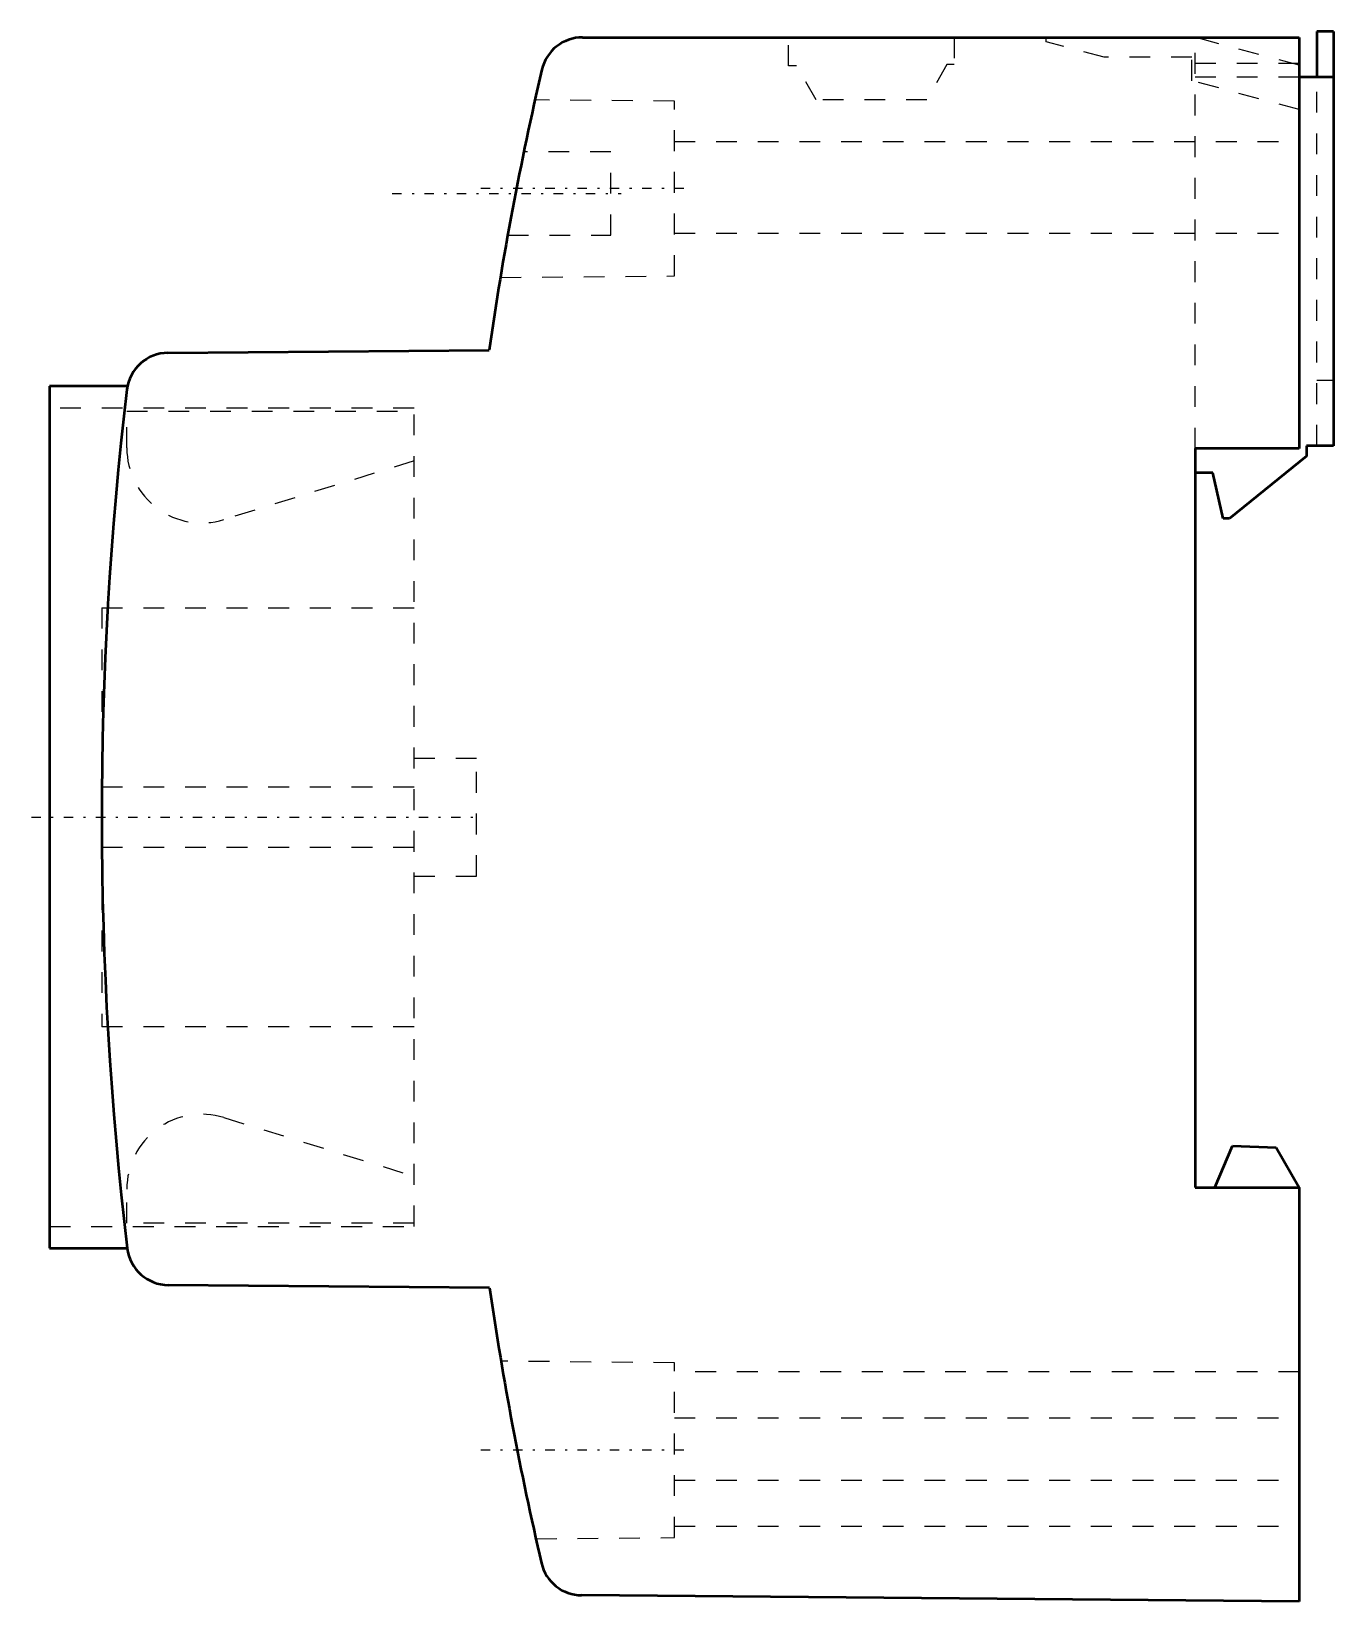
# Model space of a CAD drawing. Header units: millimetres. Extents: x -55.9 to 6.7, y -37.7 to 37.7.
import ezdxf

# ---------------------------------------------------------------- set-up
doc = ezdxf.new("R2010")
doc.units = ezdxf.units.MM
doc.linetypes.add('Center', pattern=[1.5, 0.45, -0.5, 0.05, -0.5])
doc.linetypes.add('Dashed', pattern=[2, 1, -1])
for name, color, linetype, lineweight in [('AM_0', 7, 'Continuous', 50), ('AM_7', 7, 'Center', 25), ('AM_9', 6, 'Dashed', 25)]:
    doc.layers.add(name, color=color, linetype=linetype, lineweight=lineweight)

msp = doc.modelspace()

# ---------------------------------------------------------------- linework, layer by layer
at = {"layer": 'AM_0'}
for p, q in [((5.85, 37.748), (5.85, 35.548)), ((6.65, 37.748), (5.85, 37.748)), ((6.65, 37.748), (6.65, 17.848)), ((-29.416, 37.461), (5, 37.461)), ((5, 37.461), (5, 17.711)), ((6.65, 35.548), (5, 35.548)), ((-49.321, 22.309), (-33.898, 22.444)), ((-51.267, 20.7), (-55, 20.7)), ((-55, 20.7), (-55, -20.7)), ((0, 17.711), (0, -17.789)), ((5, 17.711), (0, 17.711)), ((5.35, 17.348), (1.65, 14.348)), ((5.35, 17.848), (5.35, 17.348)), ((6.65, 17.848), (5.35, 17.848)), ((0.85, 16.548), (0, 16.548)), ((1.35, 14.348), (0.85, 16.548)), ((1.65, 14.348), (1.35, 14.348)), ((0.95, -17.789), (1.8, -15.789)), ((1.8, -15.789), (3.887, -15.862)), ((3.887, -15.862), (5, -17.789)), ((0, -17.789), (5, -17.789)), ((5, -17.789), (5, -37.673)), ((-55, -20.7), (-51.273, -20.7)), ((-33.875, -22.602), (-49.302, -22.468)), ((5, -37.673), (-29.454, -37.372))]:
    msp.add_line(p, q, dxfattribs=at)
for centre, radius, start, end in [((-29.416, 35.461), 2, 90, 166.86101), ((122.5, 0), 158, 166.86101, 171.83348), ((-49.304, 20.309), 2, 90.5, 173.25817), ((122.5, 0), 175, 173.25817, 186.79458), ((-49.285, -20.468), 2, 186.79458, 269.5), ((122.5, 0), 158, 188.22448, 193.10558), ((-29.437, -35.372), 2, 193.10558, 269.5)]:
    msp.add_arc(centre, radius, start, end, dxfattribs=at)
at = {"layer": 'AM_7'}
for p, q in [((-24.55, 30.2), (-34.45, 30.2)), ((-38.55, 29.96), (-27.55, 29.96)), ((-55.875, 0), (-34.35, 0)), ((-24.55, -30.4), (-34.45, -30.4))]:
    msp.add_line(p, q, dxfattribs=at)
at = {"layer": 'AM_9'}
for p, q in [((-19.525, 36.088), (-19.525, 37.461)), ((-11.575, 37.461), (-11.575, 36.157)), ((-7.15, 37.251), (-7.15, 37.461)), ((-4.37, 36.506), (-7.15, 37.251)), ((5, 36.121), (0, 37.461)), ((0, 17.711), (0, 37.461)), ((-0.15, 36.506), (-4.37, 36.506)), ((-0.15, 35.375), (-0.15, 36.506)), ((-19.137, 36.091), (-19.525, 36.088)), ((-18.187, 34.461), (-19.137, 36.091)), ((-11.927, 36.154), (-12.877, 34.461)), ((-11.575, 36.157), (-11.927, 36.154)), ((5, 36.199), (0, 36.199)), ((5, 35.548), (0, 35.548)), ((5.85, 17.848), (5.85, 35.548)), ((5, 33.995), (-0.15, 35.375)), ((-25, 34.4), (-31.7, 34.458)), ((-25, 26), (-25, 34.4)), ((-12.877, 34.461), (-18.187, 34.461)), ((-25, 32.46), (5, 32.46)), ((-28.05, 31.96), (-32.235, 31.96)), ((-28.05, 27.96), (-28.05, 31.96)), ((-33.005, 27.96), (-28.05, 27.96)), ((-25, 28.06), (5, 28.06)), ((-33.357, 25.927), (-25, 26)), ((5.85, 21), (6.65, 21)), ((-37.5, 19.653), (-55, 19.653)), ((-37.5, -19.653), (-37.5, 19.653)), ((-51.294, 19.5), (-37.5, 19.5)), ((-51.294, 17.738), (-51.294, 19.5)), ((-37.5, 17.116), (-46.633, 14.298)), ((-52.5, 10.063), (-37.5, 10.063)), ((-52.5, 10.063), (-52.5, 1.44)), ((-34.5, 2.825), (-37.5, 2.825)), ((-34.5, -2.825), (-34.5, 2.825)), ((-37.5, 1.44), (-52.5, 1.44)), ((-52.5, -1.44), (-37.5, -1.44)), ((-52.5, -1.44), (-52.5, -10.063)), ((-37.5, -2.825), (-34.5, -2.825)), ((-37.5, -10.063), (-52.5, -10.063)), ((-46.633, -14.422), (-37.5, -17.24)), ((-51.294, -19.5), (-51.294, -17.862)), ((-37.5, -19.5), (-51.294, -19.5)), ((-55, -19.653), (-37.5, -19.653)), ((-25, -26.2), (-33.322, -26.127)), ((-25, -34.6), (-25, -26.2)), ((5, -26.633), (-25, -26.633)), ((-25, -28.84), (5, -28.84)), ((-25, -31.84), (5, -31.84)), ((-31.654, -34.658), (-25, -34.6)), ((-25, -34.047), (5, -34.047))]:
    msp.add_line(p, q, dxfattribs=at)
for centre, start, end in [((-47.694, 17.738), 180, 287.146), ((-47.694, -17.862), 72.854, 180)]:
    msp.add_arc(centre, 3.6, start, end, dxfattribs=at)

doc.saveas('drawing.dxf')
